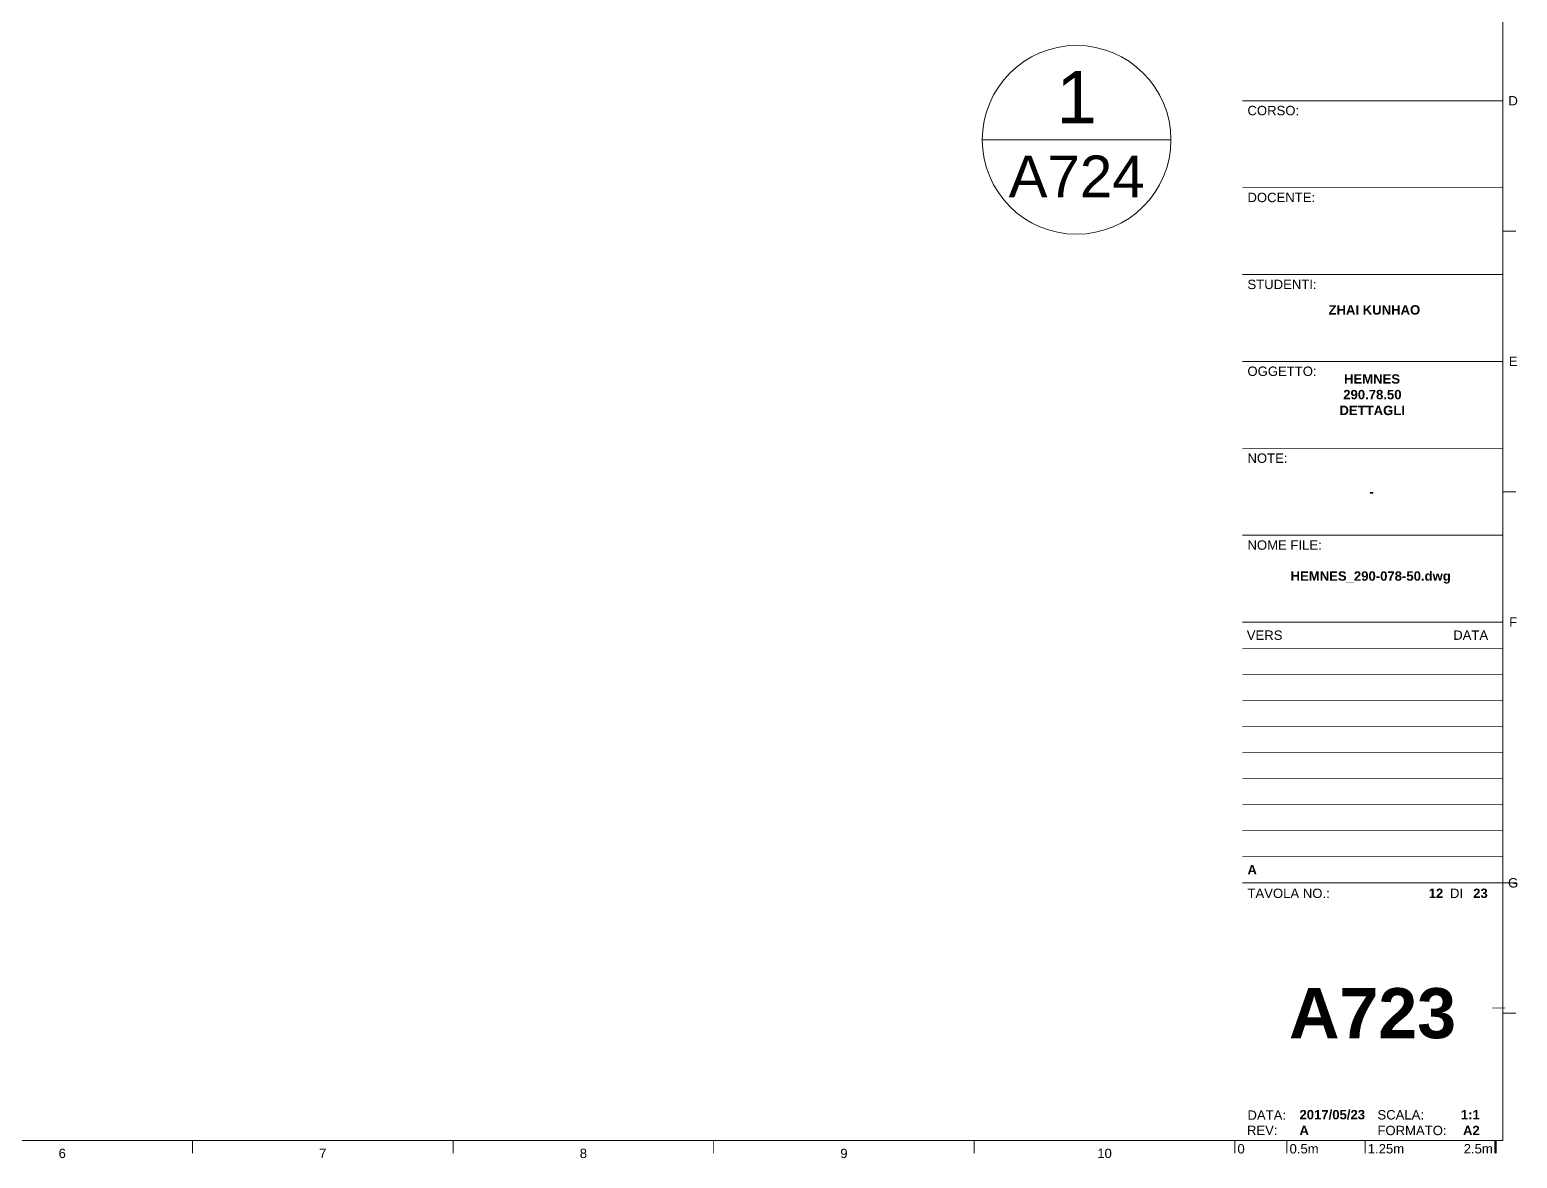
# Paper-space layout 'A723' of a CAD drawing. Header units: centimetres, sheet in millimetres. Extents: x 26 to 592, y 12 to 417.
# Drawn here: x 303.3 to 588.7, y 11.6 to 228 of the extents above; entities that cross this region are included whole.
import ezdxf
from ezdxf.enums import TextEntityAlignment as Align

# ---------------------------------------------------------------- set-up
doc = ezdxf.new("R2010")
doc.units = ezdxf.units.CM
for name, color, linetype, lineweight in [('A-ANNO-SYMB', 3, 'Continuous', 18), ('G-ANNO-TEXT', 3, 'Continuous', 18), ('G-ANNO-TTLB', 3, 'Continuous', 18)]:
    doc.layers.add(name, color=color, linetype=linetype, lineweight=lineweight)
doc.styles.add('ARIAL', font='arial.ttf')
doc.styles.add('ARIAL-BOLD', font='arialbd.ttf')
doc.styles.add('E-ARIAL', font='arial.ttf')

# ---------------------------------------------------------------- blocks, each defined once
blk = doc.blocks.new('DETAGLI')
at = {"layer": 'A-ANNO-SYMB', "linetype": 'Continuous'}
blk.add_line((486.66, 356.17), (504.76, 356.17), dxfattribs=at)
blk.add_circle((495.71, 356.17), 9.05, dxfattribs=at)
for tag, p in [('TAVOLA', (495.71, 362.76)), ('SEZIONE', (495.71, 354.67))]:
    blk.add_attdef(tag, text='', height=5, dxfattribs=at).set_placement(p, align=Align.TOP_CENTER)
blk = doc.blocks.new('*U50')
at = {"layer": 'G-ANNO-TTLB'}
for points, const_width in [([(0, -2.5), (0, 0)], 0.18), ([(10, 0), (10, -2.5)], 0.18), ([(25, 0), (25, -2.5)], 0.18), ([(50, 0), (50, -2.5)], 0.48)]:
    blk.add_lwpolyline(points, dxfattribs=dict(at, const_width=const_width))
at = {"layer": 'G-ANNO-TEXT', "style": 'E-ARIAL'}
blk.add_text('0', height=1.8, dxfattribs=at).set_placement((1.2, -0.7), align=Align.TOP_CENTER)
for s, p in [('0.5m', (10.5, -2.5)), ('1.25m', (25.5, -2.5))]:
    blk.add_text(s, height=1.8, dxfattribs=at).set_placement(p)
blk.add_text('2.5m', height=1.8, dxfattribs=at).set_placement((49.5, -2.5), align=Align.RIGHT)
blk = doc.blocks.new('BLOCK_TITLE')
at = {"layer": 'G-ANNO-TTLB'}
for points, const_width in [([(0, 200), (-50, 200)], 0.18), ([(0, 183.33), (-50, 183.33)], 0.18), ([(0, 166.67), (-50, 166.67)], 0.18), ([(-50, 166.67), (0, 166.67)], 0.18), ([(-50, 150), (0, 150)], 0.18), ([(-50, 150), (0, 150)], 0.18), ([(-50, 150), (0, 150)], 0.18), ([(-50, 150), (0, 150)], 0.18), ([(-50, 133.33), (0, 133.33)], 0.18), ([(-50, 116.67), (0, 116.67)], 0.18), ([(-50, 116.67), (0, 116.67)], 0.18), ([(-50, 100), (0, 100)], 0.18), ([(-50, 95), (0, 95)], 0.12), ([(-50, 90), (0, 90)], 0.12), ([(-50, 85), (0, 85)], 0.12), ([(-50, 80), (0, 80)], 0.12), ([(-50, 75), (0, 75)], 0.12), ([(-50, 70), (0, 70)], 0.12), ([(-50, 65), (0, 65)], 0.12), ([(-50, 60), (0, 60)], 0.12), ([(-50, 55), (0, 55)], 0.12), ([(-50, 50), (0, 50)], 0.18), ([(-50, 50), (0, 50)], 0.18)]:
    blk.add_lwpolyline(points, dxfattribs=dict(at, const_width=const_width))
at = {"layer": 'G-ANNO-TTLB', "const_width": 0.18, "flags": 128}
blk.add_lwpolyline([(2.5, 50), (0, 50)], dxfattribs=at)
blk.add_lwpolyline([(2.5, 50), (0, 50)], dxfattribs=at)
at = {"layer": 'G-ANNO-TEXT', "style": 'ARIAL'}
for s, p in [('CORSO:', (-49, 199.02)), ('DOCENTE:', (-49, 182.35)), ('STUDENTI:', (-49, 165.68)), ('OGGETTO:', (-49, 149.02)), ('NOTE:', (-49, 132.35)), ('NOME FILE:', (-49, 115.68)), ('TAVOLA NO.:', (-49, 48.88))]:
    blk.add_text(s, height=1.8, dxfattribs=at).set_placement(p, align=Align.TOP_LEFT)
for s, p in [('VERS', (-49.13, 97.5)), ('DI', (-10.14, 47.99)), ('DATA:', (-49, 5.44)), ('SCALA:', (-24.06, 5.5)), ('REV:', (-49.1, 2.54)), ('FORMATO:', (-24.06, 2.5))]:
    blk.add_text(s, height=1.8, dxfattribs=at).set_placement(p, align=Align.MIDDLE_LEFT)
blk.add_text('DATA', height=1.8, dxfattribs=at).set_placement((-2.81, 97.5), align=Align.MIDDLE_RIGHT)
at = {"layer": 'G-ANNO-TEXT', "style": 'ARIAL-BOLD'}
for tag, p, height in [('PROJECT_TITLE_001', (-41.2, 228.22), 3.6), ('PROJECT_TITLE_002', (-36.08, 222.16), 3.6), ('PROJECT_TITLE_003', (-34.58, 216.1), 3.6), ('STUDENTS_001', (-30.84, 153.05), 1.8), ('DRAWING_TITLE_001', (-32.36, 142.66), 1.8), ('NOTES_001', (-25.17, 124.1), 1.8), ('FILENAME_001', (-38.65, 109.01), 1.8)]:
    blk.add_attdef(tag, p, '', height=height, dxfattribs=at)
at = {"layer": 'G-ANNO-TEXT', "style": 'ARIAL-BOLD', "flags": 2}
for tag, p in [('CLASS_001', (-38.72, 194.27)), ('CLASS_002', (-34.96, 191.24)), ('PROFESSOR_001', (-35.55, 175.36))]:
    blk.add_attdef(tag, p, '', height=1.8, dxfattribs=at)
at = {"layer": 'G-ANNO-TEXT', "style": 'ARIAL-BOLD'}
for tag, p in [('VERSION_9', (-49, 92.5)), ('VERSION_8', (-49, 87.5)), ('VERSION_7', (-49, 82.5)), ('VERSION_6', (-49, 77.5)), ('VERSION_5', (-49, 72.5)), ('VERSION_4', (-49, 67.5)), ('VERSION_3', (-49, 62.5)), ('VERSION_2', (-49, 57.5)), ('VERSION_1', (-49, 52.5)), ('SHEET_TOTAL', (-5.68, 47.98)), ('DATE', (-39.01, 5.53)), ('REV', (-39.01, 2.51))]:
    blk.add_attdef(tag, text='', height=1.8, dxfattribs=at).set_placement(p, align=Align.MIDDLE_LEFT)
for tag, p in [('DATA_9', (-2.81, 92.5)), ('DATA_8', (-2.81, 87.5)), ('DATA_7', (-2.81, 82.5)), ('DATA_6', (-2.81, 77.5)), ('DATA_5', (-2.81, 72.5)), ('DATA_4', (-2.81, 67.5)), ('DATA_3', (-2.81, 62.5)), ('DATA_2', (-2.81, 57.5)), ('DATA_1', (-2.81, 52.5)), ('SHEET_COPY', (-11.42, 47.98)), ('SCALE', (-4.42, 5.53))]:
    blk.add_attdef(tag, text='', height=1.8, dxfattribs=at).set_placement(p, align=Align.MIDDLE_RIGHT)
blk.add_attdef('SHEET', text='', height=9.6, dxfattribs=at).set_placement((-25, 25), align=Align.MIDDLE_CENTER)

psp = doc.layouts.new('A723')

# ---------------------------------------------------------------- linework, layer by layer
at = {"layer": 'G-ANNO-TTLB'}
for p, q in [((585.96, 15), (585.96, 413.41)), ((28.54, 15), (585.96, 15))]:
    psp.add_line(p, q, dxfattribs=at)
at = {"layer": 'G-ANNO-TTLB', "const_width": 0.18, "flags": 128}
for points in [[(588.46, 189.41), (585.96, 189.41)], [(588.46, 139.41), (585.96, 139.41)], [(586.47, 40.4), (583.97, 40.4)], [(588.46, 39.41), (585.96, 39.41)], [(334.54, 15), (334.54, 12.5)], [(384.54, 15), (384.54, 12.5)], [(434.54, 15), (434.54, 12.5)], [(484.54, 15), (484.54, 12.5)], [(534.54, 15), (534.54, 12.5)], [(584.54, 15), (584.54, 12.5)]]:
    psp.add_lwpolyline(points, dxfattribs=at)

# ---------------------------------------------------------------- block references
psp.add_blockref('*U50', (534.54, 15))
at = {"layer": 'A-ANNO-SYMB'}
ref = psp.add_blockref('DETAGLI', (-487.24, -505.43), dxfattribs=dict(at, xscale=2, yscale=2, zscale=2))
ref.add_attrib('SEZIONE', 'A724', dxfattribs={"linetype": 'Continuous', "height": 8, "style": 'ARIAL'}).set_placement((504.19, 203.9), align=Align.TOP_CENTER)
ref.add_attrib('TAVOLA', '1', dxfattribs={"linetype": 'Continuous', "height": 10, "style": 'ARIAL'}).set_placement((504.19, 220.09), align=Align.TOP_CENTER)

# ---------------------------------------------------------------- texts
at = {"layer": 'G-ANNO-TEXT', "style": 'ARIAL'}
for s, p in [('D', (587.94, 214.41)), ('E', (587.94, 164.41)), ('F', (587.94, 114.41)), ('G', (587.94, 64.41)), ('6', (309.54, 12.51)), ('7', (359.54, 12.51)), ('8', (409.54, 12.51)), ('9', (459.54, 12.51)), ('10', (509.54, 12.51))]:
    psp.add_text(s, height=1.8, dxfattribs=at).set_placement(p, align=Align.MIDDLE_CENTER)

# ---------------------------------------------------------------- next in the draw order: block references
ref = psp.add_blockref('BLOCK_TITLE', (585.96, 14.41))
ref.add_attrib('SHEET_COPY', '12', dxfattribs={"layer": 'G-ANNO-TEXT', "height": 1.8, "style": 'ARIAL-BOLD'}).set_placement((574.53, 62.4), align=Align.MIDDLE_RIGHT)
ref.add_attrib('SHEET_TOTAL', '23', dxfattribs={"layer": 'G-ANNO-TEXT', "height": 1.8, "style": 'ARIAL-BOLD'}).set_placement((580.27, 62.4), align=Align.MIDDLE_LEFT)
ref.add_attrib('SCALE', '1:1', dxfattribs={"layer": 'G-ANNO-TEXT', "height": 1.8, "style": 'ARIAL-BOLD'}).set_placement((581.54, 19.94), align=Align.MIDDLE_RIGHT)
ref.add_attrib('REV', 'A', dxfattribs={"layer": 'G-ANNO-TEXT', "height": 1.8, "style": 'ARIAL-BOLD'}).set_placement((546.94, 16.92), align=Align.MIDDLE_LEFT)
ref.add_attrib('DATE', '2017/05/23', dxfattribs={"layer": 'G-ANNO-TEXT', "height": 1.8, "style": 'ARIAL-BOLD'}).set_placement((546.94, 19.94), align=Align.MIDDLE_LEFT)
ref.add_attrib('SHEET', 'A723', dxfattribs={"layer": 'G-ANNO-TEXT', "height": 9.6, "style": 'ARIAL-BOLD'}).set_placement((560.96, 39.41), align=Align.MIDDLE_CENTER)
ref.add_attrib('VERSION_1', 'A', dxfattribs={"layer": 'G-ANNO-TEXT', "height": 1.8, "style": 'ARIAL-BOLD'}).set_placement((536.96, 66.91), align=Align.MIDDLE_LEFT)
ref.add_attrib('FILENAME_001', 'HEMNES_290-078-50.dwg', (545.23, 122.35), dxfattribs={"layer": 'G-ANNO-TEXT', "height": 1.8, "style": 'ARIAL-BOLD'})
ref.add_attrib('NOTES_001', '-', (560.36, 138.51), dxfattribs={"layer": 'G-ANNO-TEXT', "height": 1.8, "style": 'ARIAL-BOLD'})
ref.add_attrib('DRAWING_TITLE_001', 'HEMNES', (555.49, 160.15), dxfattribs={"layer": 'G-ANNO-TEXT', "height": 1.8, "style": 'ARIAL-BOLD'})
ref.add_attrib('STUDENTS_001', 'ZHAI KUNHAO', (552.51, 173.4), dxfattribs={"layer": 'G-ANNO-TEXT', "height": 1.8, "style": 'ARIAL-BOLD'})
ref.add_attrib('A1', 'A2', (578.32, 16.01), dxfattribs={"layer": 'G-ANNO-TEXT', "height": 1.8, "style": 'ARIAL-BOLD'})
ref.add_attrib('DRAWING_TITLE_002', '290.78.50', (555.34, 157.15), dxfattribs={"layer": 'G-ANNO-TEXT', "height": 1.8, "style": 'ARIAL-BOLD'})
ref.add_attrib('DRAWING_TITLE_003', 'DETTAGLI', (554.61, 154.12), dxfattribs={"layer": 'G-ANNO-TEXT', "height": 1.8, "style": 'ARIAL-BOLD'})

doc.saveas('drawing.dxf')
